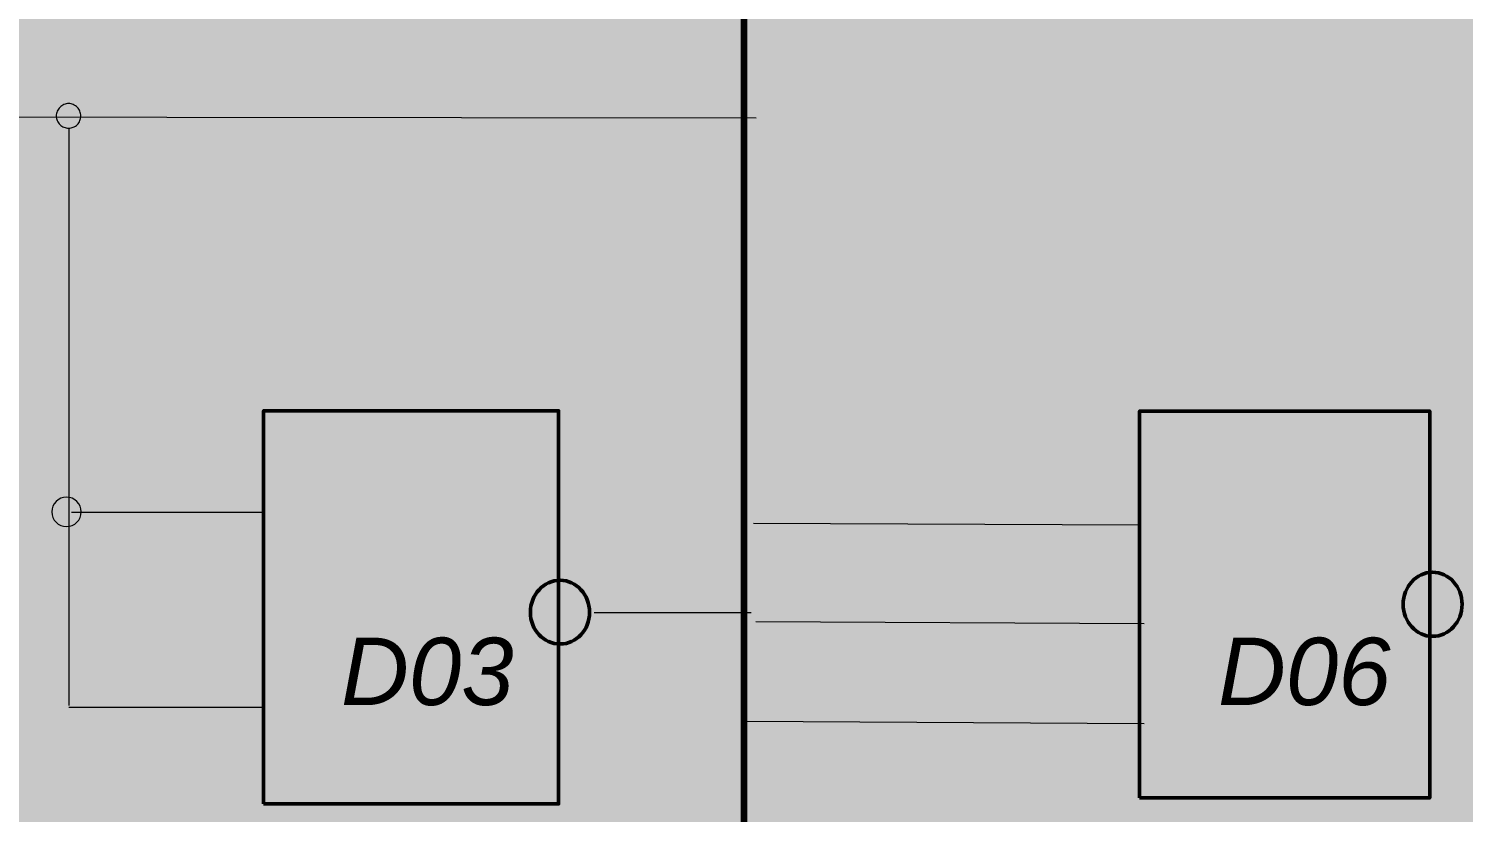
# Model space of a CAD drawing. Header units: millimetres. Extents: x 0 to 209, y 3 to 297.
# Drawn here: x 45.8 to 119.4, y 183.7 to 223.8 of the extents above; entities that cross this region are included whole.
import ezdxf

# ---------------------------------------------------------------- set-up
doc = ezdxf.new("R2010")
doc.units = ezdxf.units.MM
doc.header["$MEASUREMENT"] = 0
doc.layers.get('0').update_dxf_attribs({"linetype": 'CONTINUOUS'})
doc.styles.add('Arial$201', font='ariali.ttf', dxfattribs={"oblique": 15, "height": 6.046377})

msp = doc.modelspace()

# ---------------------------------------------------------------- hatches: boundary and pattern name
at = {"true_color": 0xffffff}
for points in [[(-0.131, 297.01), (-0.131, 2.547), (208.442, 2.547), (208.442, 297.01)], [(-0.131, 297.01), (-0.131, 2.547), (208.442, 2.547), (208.442, 297.01)], [(57.872, 204.247), (57.872, 184.087), (72.997, 184.087), (72.997, 204.247)], [(102.786, 204.231), (102.786, 184.399), (117.664, 184.399), (117.664, 204.231)]]:
    msp.add_hatch(color=0, dxfattribs=at).paths.add_polyline_path(points)
at = {"true_color": 0x000007}
h = msp.add_hatch(color=0, dxfattribs=at)
edge = h.paths.add_edge_path()
edge.add_line((77.573, 221.192), (77.918, 221.241))
edge.add_spline(control_points=[(77.918, 221.241), (77.934, 221.044), (78, 220.897), (78.082, 220.815), (78.082, 220.815), (78.18, 220.716), (78.295, 220.684), (78.443, 220.684), (78.443, 220.684), (78.623, 220.684), (78.771, 220.733), (78.902, 220.864), (78.902, 220.864), (79.017, 220.995), (79.082, 221.143), (79.082, 221.29), (79.082, 221.29), (79.082, 221.438), (79.033, 221.553), (78.951, 221.651), (78.951, 221.651), (78.853, 221.75), (78.721, 221.783), (78.557, 221.783), (78.557, 221.783), (78.541, 221.783), (78.508, 221.783), (78.443, 221.783)], knot_values=[0, 0, 0, 0, 0.035714, 0.035714, 0.035714, 0.035714, 0.071429, 0.071429, 0.071429, 0.071429, 0.107143, 0.107143, 0.107143, 0.107143, 0.142857, 0.142857, 0.142857, 0.142857, 0.178571, 0.178571, 0.178571, 0.178571, 0.214286, 0.214286, 0.214286, 0.214286, 1, 1, 1, 1], degree=3, periodic=0)
edge.add_line((78.443, 221.783), (78.508, 222.078))
edge.add_spline(control_points=[(78.508, 222.078), (78.541, 222.078), (78.574, 222.078), (78.607, 222.078), (78.607, 222.078), (78.803, 222.078), (78.967, 222.127), (79.066, 222.225), (79.066, 222.225), (79.181, 222.324), (79.23, 222.439), (79.23, 222.586), (79.23, 222.586), (79.23, 222.718), (79.197, 222.832), (79.099, 222.914), (79.099, 222.914), (79.017, 223.013), (78.902, 223.062), (78.771, 223.062), (78.771, 223.062), (78.639, 223.062), (78.525, 223.013), (78.426, 222.914), (78.426, 222.914), (78.328, 222.816), (78.262, 222.685), (78.229, 222.521)], knot_values=[0, 0, 0, 0, 0.035714, 0.035714, 0.035714, 0.035714, 0.071429, 0.071429, 0.071429, 0.071429, 0.107143, 0.107143, 0.107143, 0.107143, 0.142857, 0.142857, 0.142857, 0.142857, 0.178571, 0.178571, 0.178571, 0.178571, 0.214286, 0.214286, 0.214286, 0.214286, 1, 1, 1, 1], degree=3, periodic=0)
edge.add_line((78.229, 222.521), (77.885, 222.586))
edge.add_spline(control_points=[(77.885, 222.586), (77.934, 222.832), (78.049, 223.013), (78.213, 223.144), (78.213, 223.144), (78.377, 223.275), (78.574, 223.341), (78.803, 223.341), (78.803, 223.341), (79.033, 223.341), (79.23, 223.275), (79.378, 223.128), (79.378, 223.128), (79.525, 222.98), (79.591, 222.8), (79.591, 222.603), (79.591, 222.603), (79.591, 222.439), (79.558, 222.307), (79.476, 222.193), (79.476, 222.193), (79.394, 222.078), (79.279, 221.996), (79.115, 221.914), (79.115, 221.914), (79.23, 221.848), (79.312, 221.766), (79.361, 221.668), (79.361, 221.668), (79.427, 221.586), (79.443, 221.471), (79.443, 221.356), (79.443, 221.356), (79.443, 221.094), (79.361, 220.864), (79.164, 220.684), (79.164, 220.684), (78.967, 220.487), (78.738, 220.388), (78.475, 220.388), (78.475, 220.388), (78.213, 220.388), (78, 220.47), (77.836, 220.618), (77.836, 220.618), (77.672, 220.766), (77.59, 220.946), (77.573, 221.192)], knot_values=[0, 0, 0, 0, 0.020833, 0.020833, 0.020833, 0.020833, 0.041667, 0.041667, 0.041667, 0.041667, 0.0625, 0.0625, 0.0625, 0.0625, 0.083333, 0.083333, 0.083333, 0.083333, 0.104167, 0.104167, 0.104167, 0.104167, 0.125, 0.125, 0.125, 0.125, 0.145833, 0.145833, 0.145833, 0.145833, 0.166667, 0.166667, 0.166667, 0.166667, 0.1875, 0.1875, 0.1875, 0.1875, 0.208333, 0.208333, 0.208333, 0.208333, 0.229167, 0.229167, 0.229167, 0.229167, 1, 1, 1, 1], degree=3, periodic=0)
h = msp.add_hatch(color=0, dxfattribs=at)
edge = h.paths.add_edge_path()
edge.add_spline(control_points=[(48.506, 219.355), (48.506, 219.273), (48.489, 219.191), (48.457, 219.125), (48.457, 219.125), (48.424, 219.043), (48.375, 218.978), (48.325, 218.912), (48.325, 218.912), (48.26, 218.863), (48.194, 218.813), (48.112, 218.781), (48.112, 218.781), (48.046, 218.748), (47.964, 218.731), (47.882, 218.731), (47.882, 218.731), (47.8, 218.731), (47.718, 218.748), (47.636, 218.781), (47.636, 218.781), (47.554, 218.813), (47.489, 218.863), (47.44, 218.912), (47.44, 218.912), (47.374, 218.978), (47.325, 219.043), (47.292, 219.125), (47.292, 219.125), (47.259, 219.191), (47.243, 219.273), (47.243, 219.355), (47.243, 219.355), (47.243, 219.453), (47.259, 219.519), (47.292, 219.601), (47.292, 219.601), (47.325, 219.683), (47.374, 219.749), (47.44, 219.814), (47.44, 219.814), (47.489, 219.863), (47.554, 219.913), (47.636, 219.945), (47.636, 219.945), (47.718, 219.978), (47.8, 219.995), (47.882, 219.995), (47.882, 219.995), (47.964, 219.995), (48.046, 219.978), (48.112, 219.945), (48.112, 219.945), (48.194, 219.913), (48.26, 219.863), (48.325, 219.814), (48.325, 219.814), (48.375, 219.749), (48.424, 219.683), (48.457, 219.601), (48.457, 219.601), (48.489, 219.519), (48.506, 219.453), (48.506, 219.355)], knot_values=[0, 0, 0, 0, 0.015625, 0.015625, 0.015625, 0.015625, 0.03125, 0.03125, 0.03125, 0.03125, 0.046875, 0.046875, 0.046875, 0.046875, 0.0625, 0.0625, 0.0625, 0.0625, 0.078125, 0.078125, 0.078125, 0.078125, 0.09375, 0.09375, 0.09375, 0.09375, 0.109375, 0.109375, 0.109375, 0.109375, 0.125, 0.125, 0.125, 0.125, 0.140625, 0.140625, 0.140625, 0.140625, 0.15625, 0.15625, 0.15625, 0.15625, 0.171875, 0.171875, 0.171875, 0.171875, 0.1875, 0.1875, 0.1875, 0.1875, 0.203125, 0.203125, 0.203125, 0.203125, 0.21875, 0.21875, 0.21875, 0.21875, 0.234375, 0.234375, 0.234375, 0.234375, 1, 1, 1, 1], degree=3, periodic=0)
h = msp.add_hatch(color=0, dxfattribs=at)
edge = h.paths.add_edge_path()
edge.add_spline(control_points=[(66.025, 199.063), (65.861, 198.932), (65.713, 198.834), (65.598, 198.785), (65.598, 198.785), (65.484, 198.735), (65.352, 198.719), (65.221, 198.719), (65.221, 198.719), (64.959, 198.719), (64.745, 198.801), (64.581, 198.949), (64.581, 198.949), (64.417, 199.096), (64.335, 199.293), (64.335, 199.523), (64.335, 199.523), (64.335, 199.687), (64.368, 199.818), (64.434, 199.933), (64.434, 199.933), (64.483, 200.048), (64.581, 200.162), (64.696, 200.244), (64.696, 200.244), (64.778, 200.327), (64.926, 200.392), (65.09, 200.474), (65.09, 200.474), (65.024, 200.622), (64.992, 200.72), (64.975, 200.786), (64.975, 200.786), (64.959, 200.851), (64.942, 200.933), (64.942, 201.015), (64.942, 201.015), (64.942, 201.13), (64.975, 201.245), (65.041, 201.344), (65.041, 201.344), (65.106, 201.458), (65.188, 201.557), (65.303, 201.622), (65.303, 201.622), (65.418, 201.688), (65.533, 201.721), (65.664, 201.721), (65.664, 201.721), (65.861, 201.721), (66.009, 201.655), (66.123, 201.557), (66.123, 201.557), (66.222, 201.442), (66.287, 201.311), (66.287, 201.163), (66.287, 201.163), (66.287, 201.032), (66.238, 200.901), (66.14, 200.769), (66.14, 200.769), (66.041, 200.638), (65.845, 200.507), (65.566, 200.376), (65.566, 200.376), (65.746, 200.064), (65.91, 199.802), (66.058, 199.605), (66.058, 199.605), (66.156, 199.72), (66.255, 199.851), (66.337, 200.015)], knot_values=[0, 0, 0, 0, 0.013889, 0.013889, 0.013889, 0.013889, 0.027778, 0.027778, 0.027778, 0.027778, 0.041667, 0.041667, 0.041667, 0.041667, 0.055556, 0.055556, 0.055556, 0.055556, 0.069444, 0.069444, 0.069444, 0.069444, 0.083333, 0.083333, 0.083333, 0.083333, 0.097222, 0.097222, 0.097222, 0.097222, 0.111111, 0.111111, 0.111111, 0.111111, 0.125, 0.125, 0.125, 0.125, 0.138889, 0.138889, 0.138889, 0.138889, 0.152778, 0.152778, 0.152778, 0.152778, 0.166667, 0.166667, 0.166667, 0.166667, 0.180556, 0.180556, 0.180556, 0.180556, 0.194444, 0.194444, 0.194444, 0.194444, 0.208333, 0.208333, 0.208333, 0.208333, 0.222222, 0.222222, 0.222222, 0.222222, 0.236111, 0.236111, 0.236111, 0.236111, 1, 1, 1, 1], degree=3, periodic=0)
edge.add_line((66.337, 200.015), (66.648, 199.851))
edge.add_spline(control_points=[(66.648, 199.851), (66.566, 199.67), (66.435, 199.49), (66.287, 199.326), (66.287, 199.326), (66.369, 199.211), (66.484, 199.08), (66.615, 198.932)], knot_values=[0, 0, 0, 0, 0.125, 0.125, 0.125, 0.125, 1, 1, 1, 1], degree=3, periodic=0)
edge.add_line((66.615, 198.932), (66.353, 198.703))
edge.add_spline(control_points=[(66.353, 198.703), (66.222, 198.817), (66.107, 198.949), (66.025, 199.063)], knot_values=[0, 0, 0, 0, 1, 1, 1, 1], degree=3, periodic=0)
edge = h.paths.add_edge_path()
edge.add_spline(control_points=[(65.434, 200.638), (65.631, 200.737), (65.762, 200.835), (65.845, 200.933), (65.845, 200.933), (65.91, 201.015), (65.943, 201.081), (65.943, 201.147), (65.943, 201.147), (65.943, 201.229), (65.91, 201.294), (65.861, 201.344), (65.861, 201.344), (65.812, 201.409), (65.746, 201.426), (65.664, 201.426), (65.664, 201.426), (65.566, 201.426), (65.484, 201.393), (65.418, 201.311), (65.418, 201.311), (65.352, 201.245), (65.32, 201.147), (65.32, 201.048), (65.32, 201.048), (65.32, 200.933), (65.352, 200.786), (65.434, 200.638)], knot_values=[0, 0, 0, 0, 0.035714, 0.035714, 0.035714, 0.035714, 0.071429, 0.071429, 0.071429, 0.071429, 0.107143, 0.107143, 0.107143, 0.107143, 0.142857, 0.142857, 0.142857, 0.142857, 0.178571, 0.178571, 0.178571, 0.178571, 0.214286, 0.214286, 0.214286, 0.214286, 1, 1, 1, 1], degree=3, periodic=0)
edge = h.paths.add_edge_path()
edge.add_spline(control_points=[(65.812, 199.342), (65.566, 199.654), (65.385, 199.949), (65.238, 200.195), (65.238, 200.195), (65.057, 200.113), (64.942, 200.031), (64.86, 199.949), (64.86, 199.949), (64.762, 199.851), (64.696, 199.72), (64.696, 199.572), (64.696, 199.572), (64.696, 199.424), (64.745, 199.293), (64.86, 199.195), (64.86, 199.195), (64.959, 199.096), (65.074, 199.031), (65.221, 199.031), (65.221, 199.031), (65.418, 199.031), (65.615, 199.129), (65.812, 199.342)], knot_values=[0, 0, 0, 0, 0.041667, 0.041667, 0.041667, 0.041667, 0.083333, 0.083333, 0.083333, 0.083333, 0.125, 0.125, 0.125, 0.125, 0.166667, 0.166667, 0.166667, 0.166667, 0.208333, 0.208333, 0.208333, 0.208333, 1, 1, 1, 1], degree=3, periodic=0)
for points in [[(85.627, 198.785), (86.07, 200.966), (86.07, 200.966), (86.045, 200.946), (86.02, 200.926), (85.993, 200.907), (85.966, 200.888), (85.938, 200.87), (85.91, 200.852), (85.88, 200.834), (85.85, 200.817), (85.819, 200.801), (85.788, 200.784), (85.755, 200.769), (85.722, 200.753), (85.687, 200.738), (85.652, 200.723), (85.616, 200.708), (85.579, 200.694), (85.542, 200.68), (85.503, 200.666), (85.463, 200.653), (85.422, 200.64), (85.381, 200.627), (85.338, 200.614), (85.295, 200.601), (85.25, 200.589), (85.25, 200.589), (85.316, 200.917), (85.316, 200.917), (85.338, 200.925), (85.361, 200.934), (85.383, 200.942), (85.405, 200.951), (85.427, 200.96), (85.448, 200.97), (85.47, 200.979), (85.492, 200.989), (85.514, 200.999), (85.535, 201.009), (85.557, 201.019), (85.578, 201.03), (85.6, 201.041), (85.621, 201.052), (85.643, 201.063), (85.664, 201.075), (85.686, 201.087), (85.708, 201.099), (85.73, 201.112), (85.752, 201.125), (85.774, 201.138), (85.796, 201.151), (85.818, 201.165), (85.841, 201.18), (85.841, 201.18), (85.861, 201.194), (85.881, 201.208), (85.901, 201.222), (85.92, 201.236), (85.939, 201.249), (85.958, 201.263), (85.976, 201.276), (85.994, 201.289), (86.011, 201.303), (86.029, 201.316), (86.046, 201.329), (86.062, 201.341), (86.078, 201.354), (86.094, 201.367), (86.11, 201.38), (86.125, 201.392), (86.14, 201.405), (86.154, 201.417), (86.169, 201.43), (86.182, 201.442), (86.196, 201.454), (86.209, 201.467), (86.222, 201.479), (86.234, 201.491), (86.24, 201.497), (86.247, 201.504), (86.253, 201.51), (86.259, 201.517), (86.265, 201.524), (86.271, 201.531), (86.277, 201.538), (86.284, 201.545), (86.29, 201.553), (86.296, 201.56), (86.302, 201.568), (86.308, 201.575), (86.314, 201.583), (86.32, 201.591), (86.327, 201.599), (86.333, 201.607), (86.339, 201.615), (86.345, 201.623), (86.351, 201.631), (86.357, 201.639), (86.364, 201.647), (86.37, 201.655), (86.376, 201.663), (86.382, 201.672), (86.579, 201.672), (85.972, 198.785), (85.627, 198.785), (85.972, 198.785)], [(110.184, 198.785), (110.643, 200.966), (110.643, 200.966), (110.618, 200.946), (110.592, 200.926), (110.565, 200.907), (110.538, 200.888), (110.509, 200.87), (110.48, 200.852), (110.45, 200.834), (110.419, 200.817), (110.387, 200.801), (110.354, 200.784), (110.321, 200.769), (110.286, 200.753), (110.251, 200.738), (110.215, 200.723), (110.178, 200.708), (110.14, 200.694), (110.101, 200.68), (110.062, 200.666), (110.021, 200.653), (109.98, 200.64), (109.938, 200.627), (109.895, 200.614), (109.851, 200.601), (109.806, 200.589), (109.806, 200.589), (109.872, 200.917), (109.872, 200.917), (109.895, 200.925), (109.917, 200.934), (109.94, 200.942), (109.962, 200.951), (109.985, 200.96), (110.007, 200.97), (110.03, 200.979), (110.052, 200.989), (110.074, 200.999), (110.096, 201.009), (110.119, 201.019), (110.141, 201.03), (110.163, 201.041), (110.185, 201.052), (110.206, 201.063), (110.228, 201.075), (110.25, 201.087), (110.271, 201.099), (110.292, 201.112), (110.314, 201.125), (110.335, 201.138), (110.356, 201.151), (110.376, 201.165), (110.397, 201.18), (110.397, 201.18), (110.419, 201.194), (110.441, 201.208), (110.462, 201.222), (110.482, 201.236), (110.502, 201.249), (110.521, 201.263), (110.539, 201.276), (110.557, 201.289), (110.575, 201.303), (110.592, 201.316), (110.608, 201.329), (110.625, 201.341), (110.64, 201.354), (110.656, 201.367), (110.67, 201.38), (110.685, 201.392), (110.699, 201.405), (110.713, 201.417), (110.727, 201.43), (110.74, 201.442), (110.753, 201.454), (110.766, 201.467), (110.778, 201.479), (110.791, 201.491), (110.797, 201.497), (110.803, 201.504), (110.809, 201.51), (110.815, 201.517), (110.821, 201.524), (110.828, 201.531), (110.834, 201.538), (110.84, 201.545), (110.846, 201.553), (110.852, 201.56), (110.858, 201.568), (110.865, 201.575), (110.871, 201.583), (110.877, 201.591), (110.883, 201.599), (110.889, 201.607), (110.895, 201.615), (110.901, 201.623), (110.908, 201.631), (110.914, 201.639), (110.92, 201.647), (110.926, 201.655), (110.932, 201.663), (110.938, 201.672), (111.135, 201.672), (110.545, 198.785), (110.184, 198.785), (110.545, 198.785)], [(84.643, 188.696), (85.102, 190.878), (85.102, 190.878), (85.077, 190.86), (85.052, 190.841), (85.025, 190.823), (84.997, 190.806), (84.969, 190.788), (84.94, 190.771), (84.91, 190.754), (84.879, 190.737), (84.847, 190.721), (84.815, 190.704), (84.782, 190.688), (84.748, 190.673), (84.713, 190.658), (84.678, 190.643), (84.641, 190.628), (84.604, 190.614), (84.567, 190.601), (84.528, 190.587), (84.489, 190.574), (84.449, 190.562), (84.408, 190.55), (84.367, 190.539), (84.325, 190.528), (84.282, 190.517), (84.282, 190.517), (84.348, 190.829), (84.348, 190.829), (84.368, 190.839), (84.389, 190.849), (84.41, 190.86), (84.431, 190.87), (84.452, 190.88), (84.474, 190.891), (84.495, 190.901), (84.517, 190.912), (84.538, 190.923), (84.56, 190.934), (84.582, 190.945), (84.604, 190.956), (84.626, 190.967), (84.648, 190.979), (84.671, 190.991), (84.693, 191.003), (84.715, 191.015), (84.738, 191.027), (84.76, 191.04), (84.783, 191.053), (84.805, 191.066), (84.828, 191.08), (84.85, 191.093), (84.873, 191.108), (84.873, 191.108), (84.893, 191.122), (84.913, 191.136), (84.933, 191.15), (84.952, 191.164), (84.971, 191.177), (84.989, 191.191), (85.008, 191.204), (85.025, 191.217), (85.043, 191.23), (85.06, 191.243), (85.076, 191.255), (85.092, 191.268), (85.108, 191.28), (85.123, 191.292), (85.138, 191.304), (85.152, 191.315), (85.166, 191.327), (85.18, 191.338), (85.193, 191.349), (85.205, 191.361), (85.217, 191.371), (85.229, 191.382), (85.24, 191.393), (85.25, 191.403), (85.256, 191.411), (85.263, 191.419), (85.269, 191.427), (85.276, 191.435), (85.283, 191.442), (85.289, 191.45), (85.296, 191.457), (85.303, 191.465), (85.31, 191.472), (85.317, 191.48), (85.323, 191.488), (85.33, 191.495), (85.337, 191.503), (85.343, 191.511), (85.35, 191.519), (85.356, 191.527), (85.362, 191.535), (85.368, 191.544), (85.373, 191.552), (85.379, 191.561), (85.384, 191.57), (85.389, 191.58), (85.393, 191.59), (85.398, 191.6), (85.611, 191.6), (85.004, 188.696), (84.643, 188.696), (85.004, 188.696)], [(86.595, 188.696), (87.055, 190.878), (87.055, 190.878), (87.029, 190.86), (87.004, 190.841), (86.977, 190.823), (86.949, 190.806), (86.921, 190.788), (86.891, 190.771), (86.861, 190.754), (86.83, 190.737), (86.798, 190.721), (86.766, 190.704), (86.732, 190.688), (86.698, 190.673), (86.662, 190.658), (86.626, 190.643), (86.589, 190.628), (86.551, 190.614), (86.513, 190.601), (86.473, 190.587), (86.433, 190.574), (86.392, 190.562), (86.349, 190.55), (86.306, 190.539), (86.263, 190.528), (86.218, 190.517), (86.218, 190.517), (86.284, 190.829), (86.284, 190.829), (86.306, 190.839), (86.328, 190.849), (86.35, 190.86), (86.373, 190.87), (86.394, 190.88), (86.416, 190.891), (86.438, 190.901), (86.46, 190.912), (86.481, 190.923), (86.503, 190.934), (86.524, 190.945), (86.546, 190.956), (86.568, 190.967), (86.589, 190.979), (86.611, 190.991), (86.632, 191.003), (86.654, 191.015), (86.676, 191.027), (86.698, 191.04), (86.719, 191.053), (86.741, 191.066), (86.764, 191.08), (86.786, 191.093), (86.808, 191.108), (86.808, 191.108), (86.831, 191.122), (86.852, 191.136), (86.873, 191.15), (86.893, 191.164), (86.913, 191.177), (86.932, 191.191), (86.951, 191.204), (86.969, 191.217), (86.986, 191.23), (87.003, 191.243), (87.02, 191.255), (87.036, 191.268), (87.052, 191.28), (87.067, 191.292), (87.082, 191.304), (87.096, 191.315), (87.111, 191.327), (87.124, 191.338), (87.138, 191.349), (87.151, 191.361), (87.164, 191.371), (87.177, 191.382), (87.19, 191.393), (87.202, 191.403), (87.208, 191.411), (87.214, 191.419), (87.221, 191.427), (87.227, 191.435), (87.233, 191.442), (87.239, 191.45), (87.245, 191.457), (87.251, 191.465), (87.258, 191.472), (87.264, 191.48), (87.27, 191.488), (87.276, 191.495), (87.282, 191.503), (87.288, 191.511), (87.294, 191.519), (87.301, 191.527), (87.307, 191.535), (87.313, 191.544), (87.319, 191.552), (87.325, 191.561), (87.331, 191.57), (87.337, 191.58), (87.344, 191.59), (87.35, 191.6), (87.547, 191.6), (86.956, 188.696), (86.595, 188.696), (86.956, 188.696)]]:
    msp.add_hatch(color=0, dxfattribs=at).paths.add_polyline_path(points)
h = msp.add_hatch(color=0, dxfattribs=at)
edge = h.paths.add_edge_path()
edge.add_spline(control_points=[(47.013, 199.063), (47.013, 199.474), (47.358, 199.818), (47.768, 199.818), (47.768, 199.818), (48.194, 199.818), (48.522, 199.474), (48.522, 199.063), (48.522, 199.063), (48.522, 198.637), (48.194, 198.309), (47.768, 198.309), (47.768, 198.309), (47.358, 198.309), (47.013, 198.637), (47.013, 199.063)], knot_values=[0, 0, 0, 0, 0.0625, 0.0625, 0.0625, 0.0625, 0.125, 0.125, 0.125, 0.125, 0.1875, 0.1875, 0.1875, 0.1875, 1, 1, 1, 1], degree=3, periodic=0)
h = msp.add_hatch(color=0, dxfattribs=at)
h.paths.add_polyline_path([(78.557, 195.258), (78.705, 195.996), (77.524, 195.996), (77.606, 196.34), (79.214, 198.145), (79.509, 198.145), (79.132, 196.308), (79.525, 196.308), (79.46, 195.996), (79.066, 195.996), (78.902, 195.258)])
h.paths.add_polyline_path([(78.771, 196.308), (79.017, 197.505), (77.95, 196.308)])
h = msp.add_hatch(color=0, dxfattribs=at)
edge = h.paths.add_edge_path()
edge.add_line((84.873, 194.749), (85.217, 194.798))
edge.add_spline(control_points=[(85.217, 194.798), (85.25, 194.585), (85.299, 194.454), (85.398, 194.356), (85.398, 194.356), (85.48, 194.274), (85.595, 194.224), (85.742, 194.224), (85.742, 194.224), (85.923, 194.224), (86.07, 194.29), (86.202, 194.421), (86.202, 194.421), (86.333, 194.536), (86.398, 194.684), (86.398, 194.848), (86.398, 194.848), (86.398, 194.995), (86.349, 195.11), (86.251, 195.209), (86.251, 195.209), (86.152, 195.291), (86.021, 195.34), (85.857, 195.34), (85.857, 195.34), (85.841, 195.34), (85.808, 195.34), (85.742, 195.34)], knot_values=[0, 0, 0, 0, 0.035714, 0.035714, 0.035714, 0.035714, 0.071429, 0.071429, 0.071429, 0.071429, 0.107143, 0.107143, 0.107143, 0.107143, 0.142857, 0.142857, 0.142857, 0.142857, 0.178571, 0.178571, 0.178571, 0.178571, 0.214286, 0.214286, 0.214286, 0.214286, 1, 1, 1, 1], degree=3, periodic=0)
edge.add_line((85.742, 195.34), (85.808, 195.635))
edge.add_spline(control_points=[(85.808, 195.635), (85.841, 195.619), (85.873, 195.619), (85.906, 195.619), (85.906, 195.619), (86.103, 195.619), (86.267, 195.668), (86.382, 195.766), (86.382, 195.766), (86.48, 195.865), (86.546, 195.996), (86.546, 196.127), (86.546, 196.127), (86.546, 196.275), (86.497, 196.373), (86.415, 196.472), (86.415, 196.472), (86.316, 196.554), (86.202, 196.603), (86.07, 196.603), (86.07, 196.603), (85.955, 196.603), (85.841, 196.554), (85.726, 196.472), (85.726, 196.472), (85.627, 196.373), (85.562, 196.242), (85.545, 196.078)], knot_values=[0, 0, 0, 0, 0.035714, 0.035714, 0.035714, 0.035714, 0.071429, 0.071429, 0.071429, 0.071429, 0.107143, 0.107143, 0.107143, 0.107143, 0.142857, 0.142857, 0.142857, 0.142857, 0.178571, 0.178571, 0.178571, 0.178571, 0.214286, 0.214286, 0.214286, 0.214286, 1, 1, 1, 1], degree=3, periodic=0)
edge.add_line((85.545, 196.078), (85.184, 196.144))
edge.add_spline(control_points=[(85.184, 196.144), (85.25, 196.39), (85.349, 196.57), (85.513, 196.701), (85.513, 196.701), (85.677, 196.833), (85.873, 196.898), (86.103, 196.898), (86.103, 196.898), (86.333, 196.898), (86.53, 196.816), (86.677, 196.668), (86.677, 196.668), (86.825, 196.537), (86.89, 196.357), (86.89, 196.144), (86.89, 196.144), (86.89, 195.996), (86.858, 195.865), (86.776, 195.75), (86.776, 195.75), (86.694, 195.635), (86.579, 195.537), (86.415, 195.471), (86.415, 195.471), (86.53, 195.405), (86.612, 195.323), (86.677, 195.225), (86.677, 195.225), (86.726, 195.127), (86.759, 195.028), (86.759, 194.897), (86.759, 194.897), (86.759, 194.634), (86.661, 194.421), (86.464, 194.224), (86.464, 194.224), (86.267, 194.044), (86.037, 193.945), (85.775, 193.945), (85.775, 193.945), (85.513, 193.945), (85.299, 194.011), (85.135, 194.159), (85.135, 194.159), (84.971, 194.306), (84.889, 194.503), (84.873, 194.749)], knot_values=[0, 0, 0, 0, 0.020833, 0.020833, 0.020833, 0.020833, 0.041667, 0.041667, 0.041667, 0.041667, 0.0625, 0.0625, 0.0625, 0.0625, 0.083333, 0.083333, 0.083333, 0.083333, 0.104167, 0.104167, 0.104167, 0.104167, 0.125, 0.125, 0.125, 0.125, 0.145833, 0.145833, 0.145833, 0.145833, 0.166667, 0.166667, 0.166667, 0.166667, 0.1875, 0.1875, 0.1875, 0.1875, 0.208333, 0.208333, 0.208333, 0.208333, 0.229167, 0.229167, 0.229167, 0.229167, 1, 1, 1, 1], degree=3, periodic=0)
at = {"true_color": 0xffffff}
h = msp.add_hatch(color=0, dxfattribs=at)
edge = h.paths.add_edge_path()
edge.add_spline(control_points=[(116.302, 194.323), (116.302, 193.421), (116.975, 192.682), (117.811, 192.682), (117.811, 192.682), (118.648, 192.682), (119.321, 193.421), (119.321, 194.323), (119.321, 194.323), (119.321, 195.225), (118.648, 195.963), (117.811, 195.963), (117.811, 195.963), (116.975, 195.963), (116.302, 195.225), (116.302, 194.323)], knot_values=[0, 0, 0, 0, 0.0625, 0.0625, 0.0625, 0.0625, 0.125, 0.125, 0.125, 0.125, 0.1875, 0.1875, 0.1875, 0.1875, 1, 1, 1, 1], degree=3, periodic=0)
h = msp.add_hatch(color=0, dxfattribs=at)
edge = h.paths.add_edge_path()
edge.add_spline(control_points=[(71.553, 193.913), (71.553, 193.01), (72.242, 192.289), (73.079, 192.289), (73.079, 192.289), (73.915, 192.289), (74.588, 193.01), (74.588, 193.913), (74.588, 193.913), (74.588, 194.815), (73.915, 195.553), (73.079, 195.553), (73.079, 195.553), (72.242, 195.553), (71.553, 194.815), (71.553, 193.913)], knot_values=[0, 0, 0, 0, 0.0625, 0.0625, 0.0625, 0.0625, 0.125, 0.125, 0.125, 0.125, 0.1875, 0.1875, 0.1875, 0.1875, 1, 1, 1, 1], degree=3, periodic=0)

# ---------------------------------------------------------------- linework, layer by layer
at = {"color": 0, "linetype": 'Continuous', "lineweight": 100, "true_color": 0x000007}
msp.add_lwpolyline([(82.494, 257.657), (82.494, 68.802), (82.494, 68.802)], dxfattribs=at)
at = {"color": 0, "linetype": 'Continuous', "lineweight": 20, "true_color": 0x000007}
for points in [[(37.794, 219.306), (83.134, 219.256), (83.134, 219.256)], [(47.882, 218.731), (47.882, 189.139), (47.882, 189.139)], [(48.03, 199.047), (57.954, 199.047), (57.954, 199.047)], [(82.986, 198.489), (102.769, 198.391), (102.769, 198.391)], [(74.817, 193.896), (82.872, 193.896), (82.872, 193.896)], [(83.118, 193.437), (103.032, 193.339), (103.032, 193.339)], [(57.954, 189.041), (47.882, 189.041), (47.882, 189.041)], [(82.626, 188.335), (103.032, 188.221), (103.032, 188.221)]]:
    msp.add_lwpolyline(points, dxfattribs=at)
at = {"color": 0, "linetype": 'Continuous', "lineweight": 50, "true_color": 0x000007}
for points in [[(57.872, 184.087), (72.997, 184.087), (72.997, 204.247), (57.872, 204.247)], [(102.786, 184.399), (117.664, 184.399), (117.664, 204.231), (102.786, 204.231)]]:
    msp.add_lwpolyline(points, close=True, dxfattribs=at)
at = {"color": 0, "linetype": 'Continuous', "lineweight": 20, "true_color": 0x000007}
for points, knots in [([(48.506, 219.355), (48.506, 219.273), (48.489, 219.191), (48.457, 219.125), (48.457, 219.125), (48.424, 219.043), (48.375, 218.978), (48.325, 218.912), (48.325, 218.912), (48.26, 218.863), (48.194, 218.813), (48.112, 218.781), (48.112, 218.781), (48.046, 218.748), (47.964, 218.731), (47.882, 218.731), (47.882, 218.731), (47.8, 218.731), (47.718, 218.748), (47.636, 218.781), (47.636, 218.781), (47.554, 218.813), (47.489, 218.863), (47.44, 218.912), (47.44, 218.912), (47.374, 218.978), (47.325, 219.043), (47.292, 219.125), (47.292, 219.125), (47.259, 219.191), (47.243, 219.273), (47.243, 219.355), (47.243, 219.355), (47.243, 219.453), (47.259, 219.519), (47.292, 219.601), (47.292, 219.601), (47.325, 219.683), (47.374, 219.749), (47.44, 219.814), (47.44, 219.814), (47.489, 219.863), (47.554, 219.913), (47.636, 219.945), (47.636, 219.945), (47.718, 219.978), (47.8, 219.995), (47.882, 219.995), (47.882, 219.995), (47.964, 219.995), (48.046, 219.978), (48.112, 219.945), (48.112, 219.945), (48.194, 219.913), (48.26, 219.863), (48.325, 219.814), (48.325, 219.814), (48.375, 219.749), (48.424, 219.683), (48.457, 219.601), (48.457, 219.601), (48.489, 219.519), (48.506, 219.453), (48.506, 219.355)], [0, 0, 0, 0, 0.015625, 0.015625, 0.015625, 0.015625, 0.03125, 0.03125, 0.03125, 0.03125, 0.046875, 0.046875, 0.046875, 0.046875, 0.0625, 0.0625, 0.0625, 0.0625, 0.078125, 0.078125, 0.078125, 0.078125, 0.09375, 0.09375, 0.09375, 0.09375, 0.109375, 0.109375, 0.109375, 0.109375, 0.125, 0.125, 0.125, 0.125, 0.140625, 0.140625, 0.140625, 0.140625, 0.15625, 0.15625, 0.15625, 0.15625, 0.171875, 0.171875, 0.171875, 0.171875, 0.1875, 0.1875, 0.1875, 0.1875, 0.203125, 0.203125, 0.203125, 0.203125, 0.21875, 0.21875, 0.21875, 0.21875, 0.234375, 0.234375, 0.234375, 0.234375, 1, 1, 1, 1]), ([(47.013, 199.063), (47.013, 199.474), (47.358, 199.818), (47.768, 199.818), (47.768, 199.818), (48.194, 199.818), (48.522, 199.474), (48.522, 199.063), (48.522, 199.063), (48.522, 198.637), (48.194, 198.309), (47.768, 198.309), (47.768, 198.309), (47.358, 198.309), (47.013, 198.637), (47.013, 199.063)], [0, 0, 0, 0, 0.0625, 0.0625, 0.0625, 0.0625, 0.125, 0.125, 0.125, 0.125, 0.1875, 0.1875, 0.1875, 0.1875, 1, 1, 1, 1])]:
    msp.add_open_spline(points, degree=3, knots=knots, dxfattribs=at)
at = {"color": 0, "linetype": 'Continuous', "lineweight": 50, "true_color": 0x000007}
for points in [[(116.302, 194.323), (116.302, 193.421), (116.975, 192.682), (117.811, 192.682), (117.811, 192.682), (118.648, 192.682), (119.321, 193.421), (119.321, 194.323), (119.321, 194.323), (119.321, 195.225), (118.648, 195.963), (117.811, 195.963), (117.811, 195.963), (116.975, 195.963), (116.302, 195.225), (116.302, 194.323)], [(71.553, 193.913), (71.553, 193.01), (72.242, 192.289), (73.079, 192.289), (73.079, 192.289), (73.915, 192.289), (74.588, 193.01), (74.588, 193.913), (74.588, 193.913), (74.588, 194.815), (73.915, 195.553), (73.079, 195.553), (73.079, 195.553), (72.242, 195.553), (71.553, 194.815), (71.553, 193.913)]]:
    msp.add_open_spline(points, degree=3, knots=[0, 0, 0, 0, 0.0625, 0.0625, 0.0625, 0.0625, 0.125, 0.125, 0.125, 0.125, 0.1875, 0.1875, 0.1875, 0.1875, 1, 1, 1, 1], dxfattribs=at)

# ---------------------------------------------------------------- texts
at = {"color": 0, "true_color": 0x000007, "style": 'Arial$201'}
for s, p in [('D03', (61.842, 189.156)), ('D06', (106.805, 189.156))]:
    msp.add_text(s, height=3.4551, dxfattribs=at).set_placement(p)

doc.saveas('drawing.dxf')
